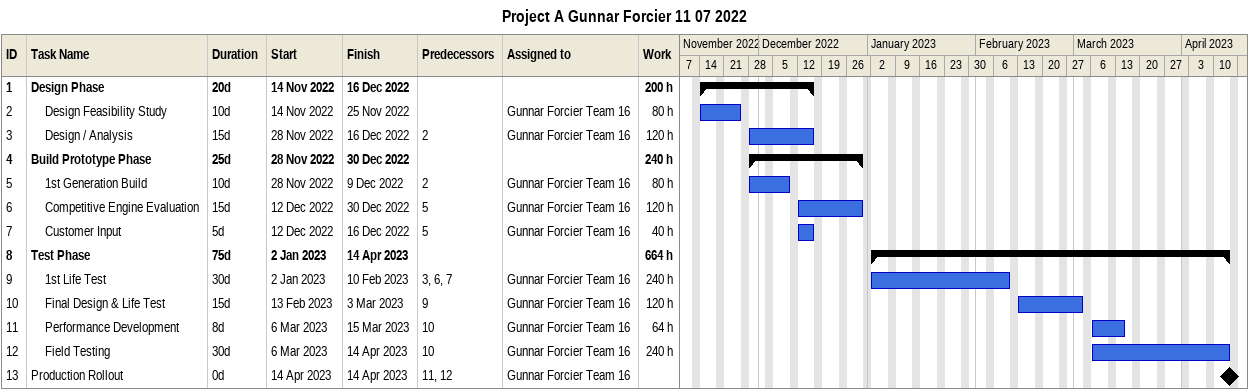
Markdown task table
Project A Gunnar Forcier 11 07 2022

| ID | Level | Task | Duration | Start | Finish | Predecessors | Resources | Work (h) |
|---|---|---|---|---|---|---|---|---|
| 1 | 1 | **Design Phase** | 20d | 2022-11-14 | 2022-12-16 |  |  | 200 |
| 2 | 2 | Design Feasibility Study | 10d | 2022-11-14 | 2022-11-25 |  | Gunnar Forcier Team 16 | 80 |
| 3 | 2 | Design / Analysis | 15d | 2022-11-28 | 2022-12-16 | 2 | Gunnar Forcier Team 16 | 120 |
| 4 | 1 | **Build Prototype Phase** | 25d | 2022-11-28 | 2022-12-30 |  |  | 240 |
| 5 | 2 | 1st Generation Build | 10d | 2022-11-28 | 2022-12-09 | 2 | Gunnar Forcier Team 16 | 80 |
| 6 | 2 | Competitive Engine Evaluation | 15d | 2022-12-12 | 2022-12-30 | 5 | Gunnar Forcier Team 16 | 120 |
| 7 | 2 | Customer Input | 5d | 2022-12-12 | 2022-12-16 | 5 | Gunnar Forcier Team 16 | 40 |
| 8 | 1 | **Test Phase** | 75d | 2023-01-02 | 2023-04-14 |  |  | 664 |
| 9 | 2 | 1st Life Test | 30d | 2023-01-02 | 2023-02-10 | 3, 6, 7 | Gunnar Forcier Team 16 | 240 |
| 10 | 2 | Final Design & Life Test | 15d | 2023-02-13 | 2023-03-03 | 9 | Gunnar Forcier Team 16 | 120 |
| 11 | 2 | Performance Development | 8d | 2023-03-06 | 2023-03-15 | 10 | Gunnar Forcier Team 16 | 64 |
| 12 | 2 | Field Testing | 30d | 2023-03-06 | 2023-04-14 | 10 | Gunnar Forcier Team 16 | 240 |
| 13 | 1 | Production Rollout | 0d | 2023-04-14 | 2023-04-14 | 11, 12 | Gunnar Forcier Team 16 |  |
